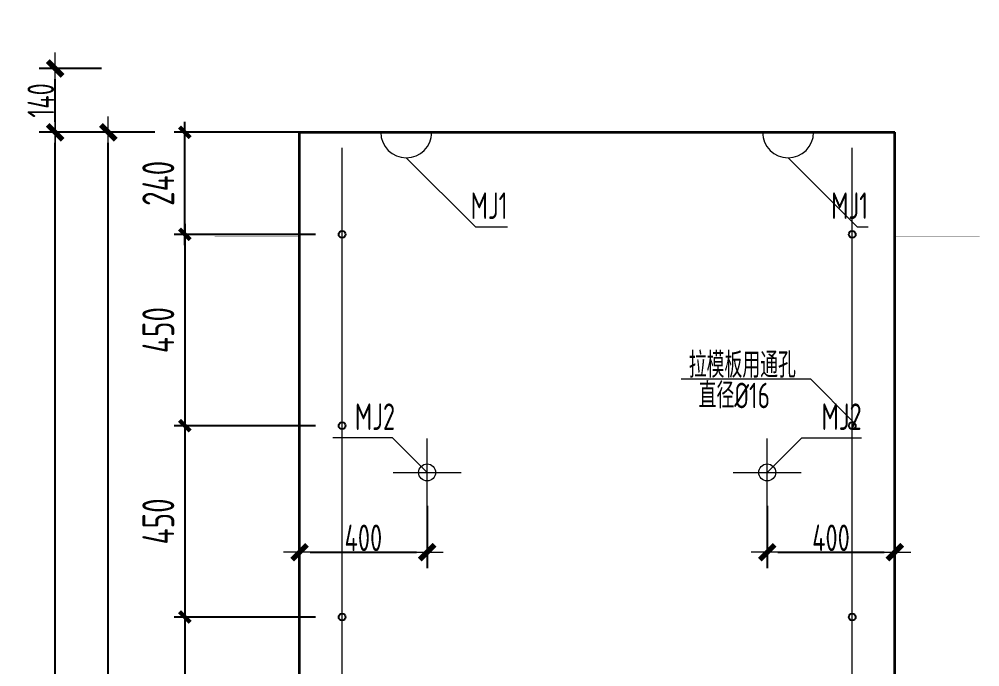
# Model space of a CAD drawing. Extents: x -85320 to 1679916, y -1321939 to 627.
# Drawn here: x 1031076 to 1040114, y -842904 to -836812 of the extents above; entities that cross this region are included whole.
import ezdxf
from ezdxf.enums import TextEntityAlignment as Align

# ---------------------------------------------------------------- set-up
doc = ezdxf.new("R2010")
doc.units = 0
doc.header["$LTSCALE"] = 1000
for name, color, linetype in [('S_WALL', 9, 'Continuous'), ('套筒垫片', 7, 'Continuous'), ('拉模', 7, 'Continuous'), ('详图符号', 7, 'Continuous')]:
    doc.layers.add(name, color=color, linetype=linetype)
for name, color, linetype, lineweight in [('直线', 7, 'Continuous', 18), ('预制墙埋件', 8, 'Continuous', 18), ('预制墙墙身水平筋', 130, 'Continuous', 18), ('预制墙墙身纵向受力筋', 1, 'Continuous', 18), ('预制墙详图标注', 3, 'Continuous', 18), ('预制墙详图轮廓', 3, 'Continuous', 35)]:
    doc.layers.add(name, color=color, linetype=linetype, lineweight=lineweight)
doc.styles.add('TSSD_Dimension', font='tssdeng.shx', dxfattribs={"width": 0.7, "bigfont": 'hztxt.shx'})
doc.styles.add('TSSD_Num', font='tssdeng.shx', dxfattribs={"width": 0.7, "bigfont": 'hztxt.shx'})
doc.styles.add('样式 1', font='yjkeng.shx', dxfattribs={"width": 0.7, "bigfont": 'yjkchn.shx'})
doc.dimstyles.new('标注', dxfattribs={"dimtxt": 300, "dimasz": 100, "dimexe": 100, "dimexo": 250, "dimgap": 100, "dimtad": 1, "dimdec": 0, "dimlfac": 0.25, "dimzin": 0, "dimdsep": 46, "dimtxsty": 'TSSD_Dimension', "dimblk": 'ARCHTICK', "dimcen": 0, "dimdle": 100, "dimclrt": 7, "dimadec": 0, "dimazin": 0, "dimtfac": 1, "dimtdec": 0, "dimtix": 1, "dimtmove": 2, "dimatfit": 3, "dimfxl": 1, "dimtolj": 1, "dimtzin": 0, "dimarcsym": 0})
doc.dimstyles.new('盈建科结构', dxfattribs={"dimscale": 100, "dimtxt": 2.5, "dimasz": 1, "dimexe": 1.5, "dimexo": 0.625, "dimgap": 0.1, "dimtad": 1, "dimdec": 0, "dimrnd": 1, "dimzin": 0, "dimdsep": 46, "dimtxsty": '样式 1', "dimblk": '_yjkbk', "dimblk1": 'ARCHTICK', "dimblk2": 'ARCHTICK', "dimcen": 0.09, "dimadec": 0, "dimazin": 0, "dimtfac": 1, "dimtdec": 4, "dimtix": 1, "dimtmove": 2, "dimatfit": 3, "dimfxl": 1, "dimtolj": 1, "dimtzin": 0, "dimarcsym": 0})

# ---------------------------------------------------------------- blocks, each defined once
blk = doc.blocks.new('_yjkbk')
blk.add_line((-1, 0), (1.5, 0))
blk.add_lwpolyline([(-0.7, -0.7, 0.5, 0.5, 0), (0.7, 0.7, 0.5, 0.5, 0)], format="xyseb")
blk = doc.blocks.new('*D274')
at = {"layer": 'Defpoints', "color": 0, "transparency": 16777216}
for p in [(1033714.4, -841325.8), (1034914.4, -841325.8), (1034914.4, -841825.8)]:
    blk.add_point(p, dxfattribs=at)
at = {"layer": '预制墙详图标注', "color": 0, "lineweight": -2, "transparency": 16777216}
for p, q in [((1033714.4, -841388.3), (1033714.4, -841975.8)), ((1034914.4, -841388.3), (1034914.4, -841975.8)), ((1033814.4, -841825.8), (1034814.4, -841825.8))]:
    blk.add_line(p, q, dxfattribs=at)
at = {"layer": '预制墙详图标注', "color": 0, "lineweight": -2, "transparency": 16777216, "xscale": 100, "yscale": 100, "zscale": 100, "rotation": 180}
blk.add_blockref('_yjkbk', (1033714.4, -841825.8), dxfattribs=at)
at = {"layer": '预制墙详图标注', "color": 0, "lineweight": -2, "transparency": 16777216, "xscale": 100, "yscale": 100, "zscale": 100}
blk.add_blockref('_yjkbk', (1034914.4, -841825.8), dxfattribs=at)
at = {"layer": '预制墙详图标注', "color": 0, "transparency": 16777216, "insert": (1034314.4, -841815.8), "char_height": 250, "attachment_point": 8, "style": '样式 1'}
blk.add_mtext('\\A1;400', dxfattribs=at)
blk = doc.blocks.new('_ArchTick')
at = {"color": 0, "linetype": 'ByBlock', "const_width": 0.4}
blk.add_lwpolyline([(-0.5, -0.5), (0.5, 0.5)], dxfattribs=at)
blk = doc.blocks.new('*D276')
at = {"layer": 'Defpoints', "color": 0, "transparency": 16777216}
for p in [(1038114.4, -841325.8), (1039314.4, -841325.8), (1039314.4, -841825.8)]:
    blk.add_point(p, dxfattribs=at)
at = {"layer": '预制墙详图标注', "color": 0, "lineweight": -2, "transparency": 16777216}
for p, q in [((1038114.4, -841388.3), (1038114.4, -841975.8)), ((1039314.4, -841388.3), (1039314.4, -841975.8)), ((1038214.4, -841825.8), (1039214.4, -841825.8))]:
    blk.add_line(p, q, dxfattribs=at)
at = {"layer": '预制墙详图标注', "color": 0, "lineweight": -2, "transparency": 16777216, "xscale": 100, "yscale": 100, "zscale": 100, "rotation": 180}
blk.add_blockref('_yjkbk', (1038114.4, -841825.8), dxfattribs=at)
at = {"layer": '预制墙详图标注', "color": 0, "lineweight": -2, "transparency": 16777216, "xscale": 100, "yscale": 100, "zscale": 100}
blk.add_blockref('_yjkbk', (1039314.4, -841825.8), dxfattribs=at)
at = {"layer": '预制墙详图标注', "color": 0, "transparency": 16777216, "insert": (1038714.4, -841815.8), "char_height": 250, "attachment_point": 8, "style": '样式 1'}
blk.add_mtext('\\A1;400', dxfattribs=at)
blk = doc.blocks.new('*D281')
at = {"layer": 'Defpoints', "color": 0, "transparency": 16777216}
for p in [(1031914.4, -837875.8), (1032414.4, -837875.8), (1032414.4, -848795.8)]:
    blk.add_point(p, dxfattribs=at)
at = {"layer": '预制墙详图标注', "color": 0, "lineweight": -2, "transparency": 16777216}
for p, q in [((1032351.9, -837875.8), (1031764.4, -837875.8)), ((1031914.4, -848695.8), (1031914.4, -837975.8)), ((1032351.9, -848795.8), (1031764.4, -848795.8))]:
    blk.add_line(p, q, dxfattribs=at)
at = {"layer": '预制墙详图标注', "color": 0, "lineweight": -2, "transparency": 16777216, "xscale": 100, "yscale": 100, "zscale": 100}
for p, rotation in [((1031914.4, -837875.8), 90), ((1031914.4, -848795.8), 270)]:
    blk.add_blockref('_yjkbk', p, dxfattribs=dict(at, rotation=rotation))
at = {"layer": '预制墙详图标注', "color": 0, "transparency": 16777216, "insert": (1031904.4, -843335.8), "char_height": 250, "attachment_point": 8, "rotation": 90, "style": '样式 1'}
blk.add_mtext('\\A1;2740', dxfattribs=at)
blk = doc.blocks.new('*D282')
at = {"layer": 'Defpoints', "color": 0, "transparency": 16777216}
for p in [(1031414.4, -837875.8), (1031914.4, -837875.8), (1031914.4, -848795.8)]:
    blk.add_point(p, dxfattribs=at)
at = {"layer": '预制墙详图标注', "color": 0, "lineweight": -2, "transparency": 16777216}
for p, q in [((1031851.9, -837875.8), (1031264.4, -837875.8)), ((1031414.4, -848695.8), (1031414.4, -837975.8)), ((1031851.9, -848795.8), (1031264.4, -848795.8))]:
    blk.add_line(p, q, dxfattribs=at)
at = {"layer": '预制墙详图标注', "color": 0, "lineweight": -2, "transparency": 16777216, "xscale": 100, "yscale": 100, "zscale": 100}
for p, rotation in [((1031414.4, -837875.8), 90), ((1031414.4, -848795.8), 270)]:
    blk.add_blockref('_yjkbk', p, dxfattribs=dict(at, rotation=rotation))
at = {"layer": '预制墙详图标注', "color": 0, "transparency": 16777216, "insert": (1031404.4, -843335.8), "char_height": 250, "attachment_point": 8, "rotation": 90, "style": '样式 1'}
blk.add_mtext('\\A1;2740', dxfattribs=at)
blk = doc.blocks.new('*D283')
at = {"layer": 'Defpoints', "color": 0, "transparency": 16777216}
for p in [(1031414.4, -837275.8), (1031914.4, -837275.8), (1031914.4, -837875.8)]:
    blk.add_point(p, dxfattribs=at)
at = {"layer": '预制墙详图标注', "color": 0, "lineweight": -2, "transparency": 16777216}
for p, q in [((1031851.9, -837275.8), (1031264.4, -837275.8)), ((1031414.4, -837775.8), (1031414.4, -837375.8)), ((1031851.9, -837875.8), (1031264.4, -837875.8))]:
    blk.add_line(p, q, dxfattribs=at)
at = {"layer": '预制墙详图标注', "color": 0, "lineweight": -2, "transparency": 16777216, "xscale": 100, "yscale": 100, "zscale": 100}
for p, rotation in [((1031414.4, -837275.8), 90), ((1031414.4, -837875.8), 270)]:
    blk.add_blockref('_yjkbk', p, dxfattribs=dict(at, rotation=rotation))
at = {"layer": '预制墙详图标注', "color": 0, "transparency": 16777216, "insert": (1031404.4, -837575.8), "char_height": 250, "attachment_point": 8, "rotation": 90, "style": '样式 1'}
blk.add_mtext('\\A1;140', dxfattribs=at)
blk = doc.blocks.new('*D2715')
at = {"layer": 'Defpoints', "color": 0, "transparency": 16777216}
for p in [(1034114.4, -842435.8), (1032635.1, -844235.8), (1034114.4, -844235.8)]:
    blk.add_point(p, dxfattribs=at)
at = {"layer": '拉模', "color": 0, "lineweight": -2, "transparency": 16777216}
for p, q in [((1032635.1, -842335.8), (1032635.1, -844335.8)), ((1033864.4, -842435.8), (1032535.1, -842435.8)), ((1033864.4, -844235.8), (1032535.1, -844235.8))]:
    blk.add_line(p, q, dxfattribs=at)
at = {"layer": '拉模', "color": 0, "lineweight": -2, "transparency": 16777216, "xscale": 100, "yscale": 100, "zscale": 100}
for p, rotation in [((1032635.1, -842435.8), 90), ((1032635.1, -844235.8), 270)]:
    blk.add_blockref('_ArchTick', p, dxfattribs=dict(at, rotation=rotation))
at = {"layer": '拉模', "color": 7, "lineweight": 0, "transparency": 16777216, "insert": (1032385.1, -843335.8), "char_height": 300, "attachment_point": 5, "rotation": 90, "style": 'TSSD_Dimension'}
blk.add_mtext('\\A1;450', dxfattribs=at)
blk = doc.blocks.new('*D2716')
at = {"layer": 'Defpoints', "color": 0, "transparency": 16777216}
for p in [(1034114.4, -840635.8), (1032635.1, -842435.8), (1034114.4, -842435.8)]:
    blk.add_point(p, dxfattribs=at)
at = {"layer": '拉模', "color": 0, "lineweight": -2, "transparency": 16777216}
for p, q in [((1032635.1, -840535.8), (1032635.1, -842535.8)), ((1033864.4, -840635.8), (1032535.1, -840635.8)), ((1033864.4, -842435.8), (1032535.1, -842435.8))]:
    blk.add_line(p, q, dxfattribs=at)
at = {"layer": '拉模', "color": 0, "lineweight": -2, "transparency": 16777216, "xscale": 100, "yscale": 100, "zscale": 100}
for p, rotation in [((1032635.1, -840635.8), 90), ((1032635.1, -842435.8), 270)]:
    blk.add_blockref('_ArchTick', p, dxfattribs=dict(at, rotation=rotation))
at = {"layer": '拉模', "color": 7, "lineweight": 0, "transparency": 16777216, "insert": (1032385.1, -841535.8), "char_height": 300, "attachment_point": 5, "rotation": 90, "style": 'TSSD_Dimension'}
blk.add_mtext('\\A1;450', dxfattribs=at)
blk = doc.blocks.new('*D2717')
at = {"layer": 'Defpoints', "color": 0, "transparency": 16777216}
for p in [(1034114.4, -838835.8), (1032635.1, -840635.8), (1034114.4, -840635.8)]:
    blk.add_point(p, dxfattribs=at)
at = {"layer": '拉模', "color": 0, "lineweight": -2, "transparency": 16777216}
for p, q in [((1032635.1, -838735.8), (1032635.1, -840735.8)), ((1033864.4, -838835.8), (1032535.1, -838835.8)), ((1033864.4, -840635.8), (1032535.1, -840635.8))]:
    blk.add_line(p, q, dxfattribs=at)
at = {"layer": '拉模', "color": 0, "lineweight": -2, "transparency": 16777216, "xscale": 100, "yscale": 100, "zscale": 100}
for p, rotation in [((1032635.1, -838835.8), 90), ((1032635.1, -840635.8), 270)]:
    blk.add_blockref('_ArchTick', p, dxfattribs=dict(at, rotation=rotation))
at = {"layer": '拉模', "color": 7, "lineweight": 0, "transparency": 16777216, "insert": (1032385.1, -839735.8), "char_height": 300, "attachment_point": 5, "rotation": 90, "style": 'TSSD_Dimension'}
blk.add_mtext('\\A1;450', dxfattribs=at)
blk = doc.blocks.new('*D2718')
at = {"layer": 'Defpoints', "color": 0, "transparency": 16777216}
for p in [(1032635.1, -837875.8), (1034114.4, -837875.8), (1034114.4, -838835.8)]:
    blk.add_point(p, dxfattribs=at)
at = {"layer": '拉模', "color": 0, "lineweight": -2, "transparency": 16777216}
for p, q in [((1032635.1, -838935.8), (1032635.1, -837775.8)), ((1033864.4, -837875.8), (1032535.1, -837875.8)), ((1033864.4, -838835.8), (1032535.1, -838835.8))]:
    blk.add_line(p, q, dxfattribs=at)
at = {"layer": '拉模', "color": 0, "lineweight": -2, "transparency": 16777216, "xscale": 100, "yscale": 100, "zscale": 100}
for p, rotation in [((1032635.1, -837875.8), 90), ((1032635.1, -838835.8), 270)]:
    blk.add_blockref('_ArchTick', p, dxfattribs=dict(at, rotation=rotation))
at = {"layer": '拉模', "color": 7, "lineweight": 0, "transparency": 16777216, "insert": (1032385.1, -838355.8), "char_height": 300, "attachment_point": 5, "rotation": 90, "style": 'TSSD_Dimension'}
blk.add_mtext('\\A1;240', dxfattribs=at)

msp = doc.modelspace()

# ---------------------------------------------------------------- linework, layer by layer
at = {"layer": 'S_WALL'}
for centre in [(1034114.371, -838835.848), (1038914.371, -838835.848), (1034114.371, -840635.848), (1038914.371, -840635.848), (1034114.371, -842435.848), (1038914.371, -842435.848)]:
    msp.add_circle(centre, 32, dxfattribs=at)
at = {"layer": '套筒垫片', "linetype": 'Continuous', "lineweight": 0}
msp.add_lwpolyline([(1038924.211, -840598.448), (1038524.211, -840198.448), (1037304.136, -840198.448)], dxfattribs=at)
at = {"layer": '拉模', "color": 3, "lineweight": 0}
for p, q in [((1034114.371, -848795.848), (1034114.371, -838021.948)), ((1038914.371, -848795.848), (1038914.371, -838021.948))]:
    msp.add_line(p, q, dxfattribs=at)
at = {"layer": '直线', "lineweight": 18}
for points in [[(1034718.371, -838115.848), (1035368.371, -838765.848), (1035671.255, -838765.848)], [(1038310.371, -838115.848), (1038960.371, -838765.848), (1039063.255, -838765.848)], [(1034914.371, -841075.848), (1034589.371, -840750.848), (1034025.909, -840750.848)], [(1038114.371, -841075.848), (1038439.371, -840750.848), (1039002.832, -840750.848)]]:
    msp.add_lwpolyline(points, dxfattribs=at)
at = {"layer": '预制墙埋件', "lineweight": 18}
for p, q in [((1034914.371, -841395.848), (1034914.371, -840755.848)), ((1038114.371, -841395.848), (1038114.371, -840755.848)), ((1034594.371, -841075.848), (1035234.371, -841075.848)), ((1037794.371, -841075.848), (1038434.371, -841075.848))]:
    msp.add_line(p, q, dxfattribs=at)
for centre in [(1034914.371, -841075.848), (1038114.371, -841075.848)]:
    msp.add_circle(centre, 80, dxfattribs=at)
for centre in [(1034718.371, -837875.848), (1038310.371, -837875.848)]:
    msp.add_arc(centre, 240, 180, 0, dxfattribs=at)
at = {"layer": '预制墙墙身水平筋', "lineweight": 18, "const_width": 0.18}
for points in [[(1033050.906, -838035.848), (1032914.371, -838035.848), (1032914.371, -837995.848), (1033714.371, -837995.848), (1033714.371, -838035.848), (1032914.371, -838035.848), (1032914.371, -837995.848), (1033050.906, -837995.848)], [(1033050.906, -838035.848), (1032914.371, -838035.848), (1032914.371, -837995.848), (1033714.371, -837995.848), (1033714.371, -838035.848), (1032914.371, -838035.848), (1032914.371, -837995.848), (1033050.906, -837995.848)], [(1039314.371, -837995.848), (1040114.371, -837995.848), (1040114.371, -838035.848), (1039977.835, -838035.848), (1039977.835, -837995.848), (1040114.371, -837995.848), (1040114.371, -838035.848), (1039314.371, -838035.848)], [(1039314.371, -837995.848), (1040114.371, -837995.848), (1040114.371, -838035.848), (1039977.835, -838035.848), (1039977.835, -837995.848), (1040114.371, -837995.848), (1040114.371, -838035.848), (1039314.371, -838035.848)], [(1033050.906, -838855.848), (1032914.371, -838855.848), (1032914.371, -838815.848), (1033714.371, -838815.848), (1033714.371, -838855.848), (1032914.371, -838855.848), (1032914.371, -838815.848), (1033050.906, -838815.848)], [(1033050.906, -838855.848), (1032914.371, -838855.848), (1032914.371, -838815.848), (1033714.371, -838815.848), (1033714.371, -838855.848), (1032914.371, -838855.848), (1032914.371, -838815.848), (1033050.906, -838815.848)], [(1039314.371, -838815.848), (1040114.371, -838815.848), (1040114.371, -838855.848), (1039977.835, -838855.848), (1039977.835, -838815.848), (1040114.371, -838815.848), (1040114.371, -838855.848), (1039314.371, -838855.848)], [(1039314.371, -838815.848), (1040114.371, -838815.848), (1040114.371, -838855.848), (1039977.835, -838855.848), (1039977.835, -838815.848), (1040114.371, -838815.848), (1040114.371, -838855.848), (1039314.371, -838855.848)], [(1033050.906, -839655.848), (1032914.371, -839655.848), (1032914.371, -839615.848), (1033714.371, -839615.848), (1033714.371, -839655.848), (1032914.371, -839655.848), (1032914.371, -839615.848), (1033050.906, -839615.848)], [(1033050.906, -839655.848), (1032914.371, -839655.848), (1032914.371, -839615.848), (1033714.371, -839615.848), (1033714.371, -839655.848), (1032914.371, -839655.848), (1032914.371, -839615.848), (1033050.906, -839615.848)], [(1039314.371, -839615.848), (1040114.371, -839615.848), (1040114.371, -839655.848), (1039977.835, -839655.848), (1039977.835, -839615.848), (1040114.371, -839615.848), (1040114.371, -839655.848), (1039314.371, -839655.848)], [(1039314.371, -839615.848), (1040114.371, -839615.848), (1040114.371, -839655.848), (1039977.835, -839655.848), (1039977.835, -839615.848), (1040114.371, -839615.848), (1040114.371, -839655.848), (1039314.371, -839655.848)], [(1033050.906, -840455.848), (1032914.371, -840455.848), (1032914.371, -840415.848), (1033714.371, -840415.848), (1033714.371, -840455.848), (1032914.371, -840455.848), (1032914.371, -840415.848), (1033050.906, -840415.848)], [(1033050.906, -840455.848), (1032914.371, -840455.848), (1032914.371, -840415.848), (1033714.371, -840415.848), (1033714.371, -840455.848), (1032914.371, -840455.848), (1032914.371, -840415.848), (1033050.906, -840415.848)], [(1039314.371, -840415.848), (1040114.371, -840415.848), (1040114.371, -840455.848), (1039977.835, -840455.848), (1039977.835, -840415.848), (1040114.371, -840415.848), (1040114.371, -840455.848), (1039314.371, -840455.848)], [(1039314.371, -840415.848), (1040114.371, -840415.848), (1040114.371, -840455.848), (1039977.835, -840455.848), (1039977.835, -840415.848), (1040114.371, -840415.848), (1040114.371, -840455.848), (1039314.371, -840455.848)], [(1033050.906, -841255.848), (1032914.371, -841255.848), (1032914.371, -841215.848), (1033714.371, -841215.848), (1033714.371, -841255.848), (1032914.371, -841255.848), (1032914.371, -841215.848), (1033050.906, -841215.848)], [(1033050.906, -841255.848), (1032914.371, -841255.848), (1032914.371, -841215.848), (1033714.371, -841215.848), (1033714.371, -841255.848), (1032914.371, -841255.848), (1032914.371, -841215.848), (1033050.906, -841215.848)], [(1039314.371, -841215.848), (1040114.371, -841215.848), (1040114.371, -841255.848), (1039977.835, -841255.848), (1039977.835, -841215.848), (1040114.371, -841215.848), (1040114.371, -841255.848), (1039314.371, -841255.848)], [(1039314.371, -841215.848), (1040114.371, -841215.848), (1040114.371, -841255.848), (1039977.835, -841255.848), (1039977.835, -841215.848), (1040114.371, -841215.848), (1040114.371, -841255.848), (1039314.371, -841255.848)], [(1033050.906, -842055.848), (1032914.371, -842055.848), (1032914.371, -842015.848), (1033714.371, -842015.848), (1033714.371, -842055.848), (1032914.371, -842055.848), (1032914.371, -842015.848), (1033050.906, -842015.848)], [(1033050.906, -842055.848), (1032914.371, -842055.848), (1032914.371, -842015.848), (1033714.371, -842015.848), (1033714.371, -842055.848), (1032914.371, -842055.848), (1032914.371, -842015.848), (1033050.906, -842015.848)], [(1039314.371, -842015.848), (1040114.371, -842015.848), (1040114.371, -842055.848), (1039977.835, -842055.848), (1039977.835, -842015.848), (1040114.371, -842015.848), (1040114.371, -842055.848), (1039314.371, -842055.848)], [(1039314.371, -842015.848), (1040114.371, -842015.848), (1040114.371, -842055.848), (1039977.835, -842055.848), (1039977.835, -842015.848), (1040114.371, -842015.848), (1040114.371, -842055.848), (1039314.371, -842055.848)], [(1033050.906, -842855.848), (1032914.371, -842855.848), (1032914.371, -842815.848), (1033714.371, -842815.848), (1033714.371, -842855.848), (1032914.371, -842855.848), (1032914.371, -842815.848), (1033050.906, -842815.848)], [(1033050.906, -842855.848), (1032914.371, -842855.848), (1032914.371, -842815.848), (1033714.371, -842815.848), (1033714.371, -842855.848), (1032914.371, -842855.848), (1032914.371, -842815.848), (1033050.906, -842815.848)], [(1039314.371, -842815.848), (1040114.371, -842815.848), (1040114.371, -842855.848), (1039977.835, -842855.848), (1039977.835, -842815.848), (1040114.371, -842815.848), (1040114.371, -842855.848), (1039314.371, -842855.848)], [(1039314.371, -842815.848), (1040114.371, -842815.848), (1040114.371, -842855.848), (1039977.835, -842855.848), (1039977.835, -842815.848), (1040114.371, -842815.848), (1040114.371, -842855.848), (1039314.371, -842855.848)]]:
    msp.add_lwpolyline(points, close=True, dxfattribs=at)
at = {"layer": '预制墙墙身纵向受力筋', "lineweight": 18, "const_width": 0.18}
for points in [[(1034482.371, -837875.848), (1034482.371, -836811.848), (1034546.371, -836811.848), (1034546.371, -837875.848)], [(1035282.371, -837875.848), (1035282.371, -836811.848), (1035346.371, -836811.848), (1035346.371, -837875.848)], [(1036082.371, -837875.848), (1036082.371, -836811.848), (1036146.371, -836811.848), (1036146.371, -837875.848)], [(1036882.371, -837875.848), (1036882.371, -836811.848), (1036946.371, -836811.848), (1036946.371, -837875.848)], [(1037682.371, -837875.848), (1037682.371, -836811.848), (1037746.371, -836811.848), (1037746.371, -837875.848)], [(1038482.371, -837875.848), (1038482.371, -836811.848), (1038546.371, -836811.848), (1038546.371, -837875.848)]]:
    msp.add_lwpolyline(points, close=True, dxfattribs=at)
at = {"layer": '预制墙详图轮廓', "lineweight": 35}
for p, q in [((1033714.371, -837875.848), (1039314.371, -837875.848)), ((1033714.371, -848795.848), (1033714.371, -837875.848)), ((1039314.371, -848795.848), (1039314.371, -837875.848))]:
    msp.add_line(p, q, dxfattribs=at)

# ---------------------------------------------------------------- texts
at = {"layer": '直线', "linetype": 'Continuous', "style": '样式 1', "width": 0.7}
for s, p in [('MJ1', (1035671.255, -838765.848)), ('MJ1', (1039063.255, -838765.848)), ('MJ2', (1039002.832, -840750.848))]:
    msp.add_text(s, height=250, dxfattribs=at).set_placement(p, align=Align.BOTTOM_RIGHT)
msp.add_text('MJ2', height=250, dxfattribs=at).set_placement((1034234.758, -840750.848), align=Align.BOTTOM_LEFT)
at = {"layer": '详图符号', "lineweight": 0, "style": 'TSSD_Num', "width": 0.7}
msp.add_text('拉模板用通孔', height=240, dxfattribs=at).set_placement((1037376.214, -839944.986), align=Align.TOP_LEFT)
msp.add_text('直径%%C16', height=240, dxfattribs=at).set_placement((1037468.795, -840471.45))

# ---------------------------------------------------------------- dimensions: what is measured, and where the dimension line sits
at = {"layer": '拉模', "color": 3, "lineweight": 0}
for base, p1, p2, picture, middle in [((1032635.141, -837875.848), (1034114.371, -838835.848), (1034114.371, -837875.848), '*D2718', (1032385.141, -838355.848)), ((1032635.141, -840635.848), (1034114.371, -838835.848), (1034114.371, -840635.848), '*D2717', (1032385.141, -839735.848)), ((1032635.141, -842435.848), (1034114.371, -840635.848), (1034114.371, -842435.848), '*D2716', (1032385.141, -841535.848)), ((1032635.141, -844235.848), (1034114.371, -842435.848), (1034114.371, -844235.848), '*D2715', (1032385.141, -843335.848))]:
    dim = msp.add_linear_dim(base=base, p1=p1, p2=p2, angle=90, dimstyle='标注', dxfattribs=at)
    dim.commit()
    dim.dimension.update_dxf_attribs({"geometry": picture, "text_midpoint": middle})
at = {"layer": '预制墙详图标注'}
for p1, p2, distance, text, picture, middle in [((1031914.371, -837875.848), (1031914.371, -837275.848), 500, '140', '*D283', (1031279.371, -837575.848)), ((1031914.371, -848795.848), (1031914.371, -837875.848), 500, '2740', '*D282', (1031279.371, -843335.848)), ((1032414.371, -848795.848), (1032414.371, -837875.848), 500, '2740', '*D281', (1031779.371, -843335.848)), ((1033714.371, -841325.848), (1034914.371, -841325.848), -500, '400', '*D274', (1034314.371, -841690.848)), ((1038114.371, -841325.848), (1039314.371, -841325.848), -500, '400', '*D276', (1038714.371, -841690.848))]:
    dim = msp.add_aligned_dim(p1=p1, p2=p2, distance=distance, text=text, dimstyle='盈建科结构', override={"dimscale": 100, "dimtxt": 2.5, "dimasz": 1, "dimexe": 1.5, "dimexo": 0.625, "dimgap": 0.1, "dimtad": 1, "dimlfac": 0.25, "dimrnd": 5, "dimdle": 0, "dimtix": 1, "dimfxlon": 0}, dxfattribs=at)
    dim.commit()
    dim.dimension.update_dxf_attribs({"geometry": picture, "text_midpoint": middle})

doc.saveas('drawing.dxf')
